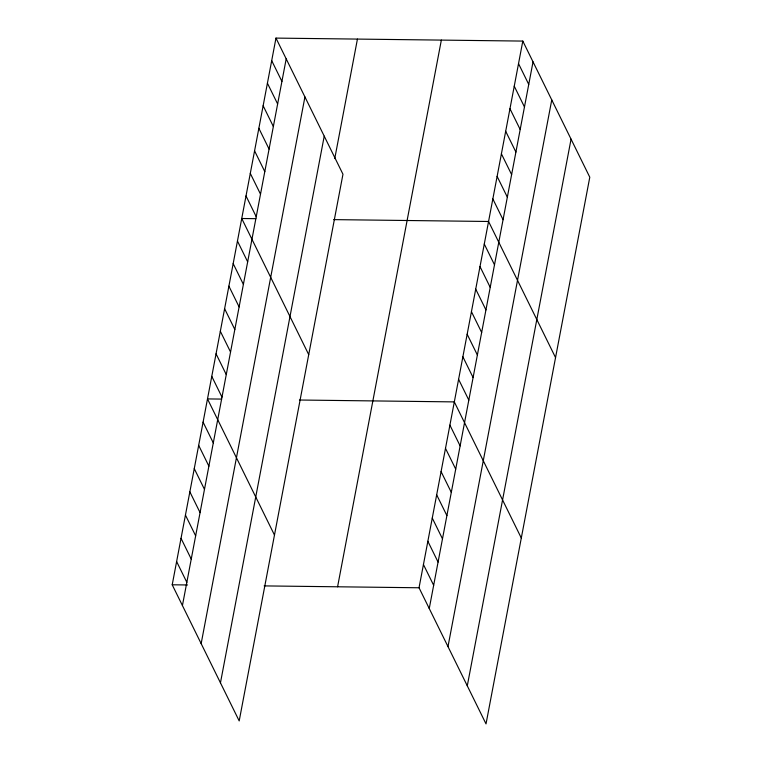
<?xml version="1.0" encoding="UTF-8"?>
<svg xmlns="http://www.w3.org/2000/svg" width="762" height="762" viewBox="0 0 762 762"><rect width="100%" height="100%" fill="white"/><g stroke="black" fill="none" stroke-linecap="round" stroke-linejoin="round"><path stroke-width="1.14" d="M275.977 38.1L342.967 174.231L239.192 720.919L172.212 584.787L275.977 38.1L522.808 41.081L589.788 177.213L486.023 723.9L419.033 587.769L522.808 41.081M182.423 605.552L286.198 58.864M201.158 643.623L304.933 96.936M220.456 682.847L324.231 136.16M334.747 158.601L357.435 39.081M337.585 586.788L441.35 40.1M429.254 608.533L533.029 61.846M447.989 646.605L551.755 99.917M467.287 685.829L571.062 139.141M255.899 218.675L241.735 218.504L308.724 354.635M333.68 219.618L488.566 221.485L555.546 357.616M221.656 399.088L207.493 398.917L274.472 535.048M299.437 400.021L454.314 401.898L521.303 538.029M172.212 584.787L187.557 584.968M264.147 585.902L419.033 587.769M518.522 63.637L528.742 84.401M514.245 86.182L524.466 106.947M509.969 108.737L520.179 129.502M505.682 131.283L515.903 152.048M501.406 153.838L511.626 174.603M497.119 176.384L507.34 197.158M492.843 198.939L503.063 219.704M484.28 244.04L494.5 264.805M480.003 266.586L490.223 287.36M475.717 289.141L485.937 309.905M471.44 311.687L481.66 332.461M467.163 334.242L477.374 355.006M462.877 356.797L473.097 377.561M458.6 379.343L468.82 400.107M271.701 60.655L281.921 81.42M449.904 425.129L460.124 445.894M267.414 83.201L277.635 103.965M445.494 448.361L455.714 469.135M263.138 105.756L273.358 126.521M441.084 471.602L451.304 492.366M258.861 128.302L269.072 149.066M436.674 494.833L446.894 515.598M254.575 150.857L264.795 171.621M432.264 518.065L442.484 538.829M250.298 173.403L260.518 194.177M427.853 541.296L438.074 562.07M246.012 195.958L256.232 216.722M423.443 564.537L433.664 585.302M237.458 241.059L247.669 261.823M233.172 263.604L243.392 284.378M228.895 286.16L239.116 306.924M224.609 308.715L234.829 329.479M220.332 331.26L230.553 352.025M216.056 353.816L226.266 374.58M211.769 376.361L221.99 397.126M203.083 422.148L213.303 442.913M198.672 445.379L208.893 466.154M194.262 468.62L204.483 489.385M189.852 491.852L200.073 512.616M185.442 515.083L195.653 535.848M181.032 538.315L191.243 559.089M176.622 561.556L186.833 582.32"/></g></svg>
